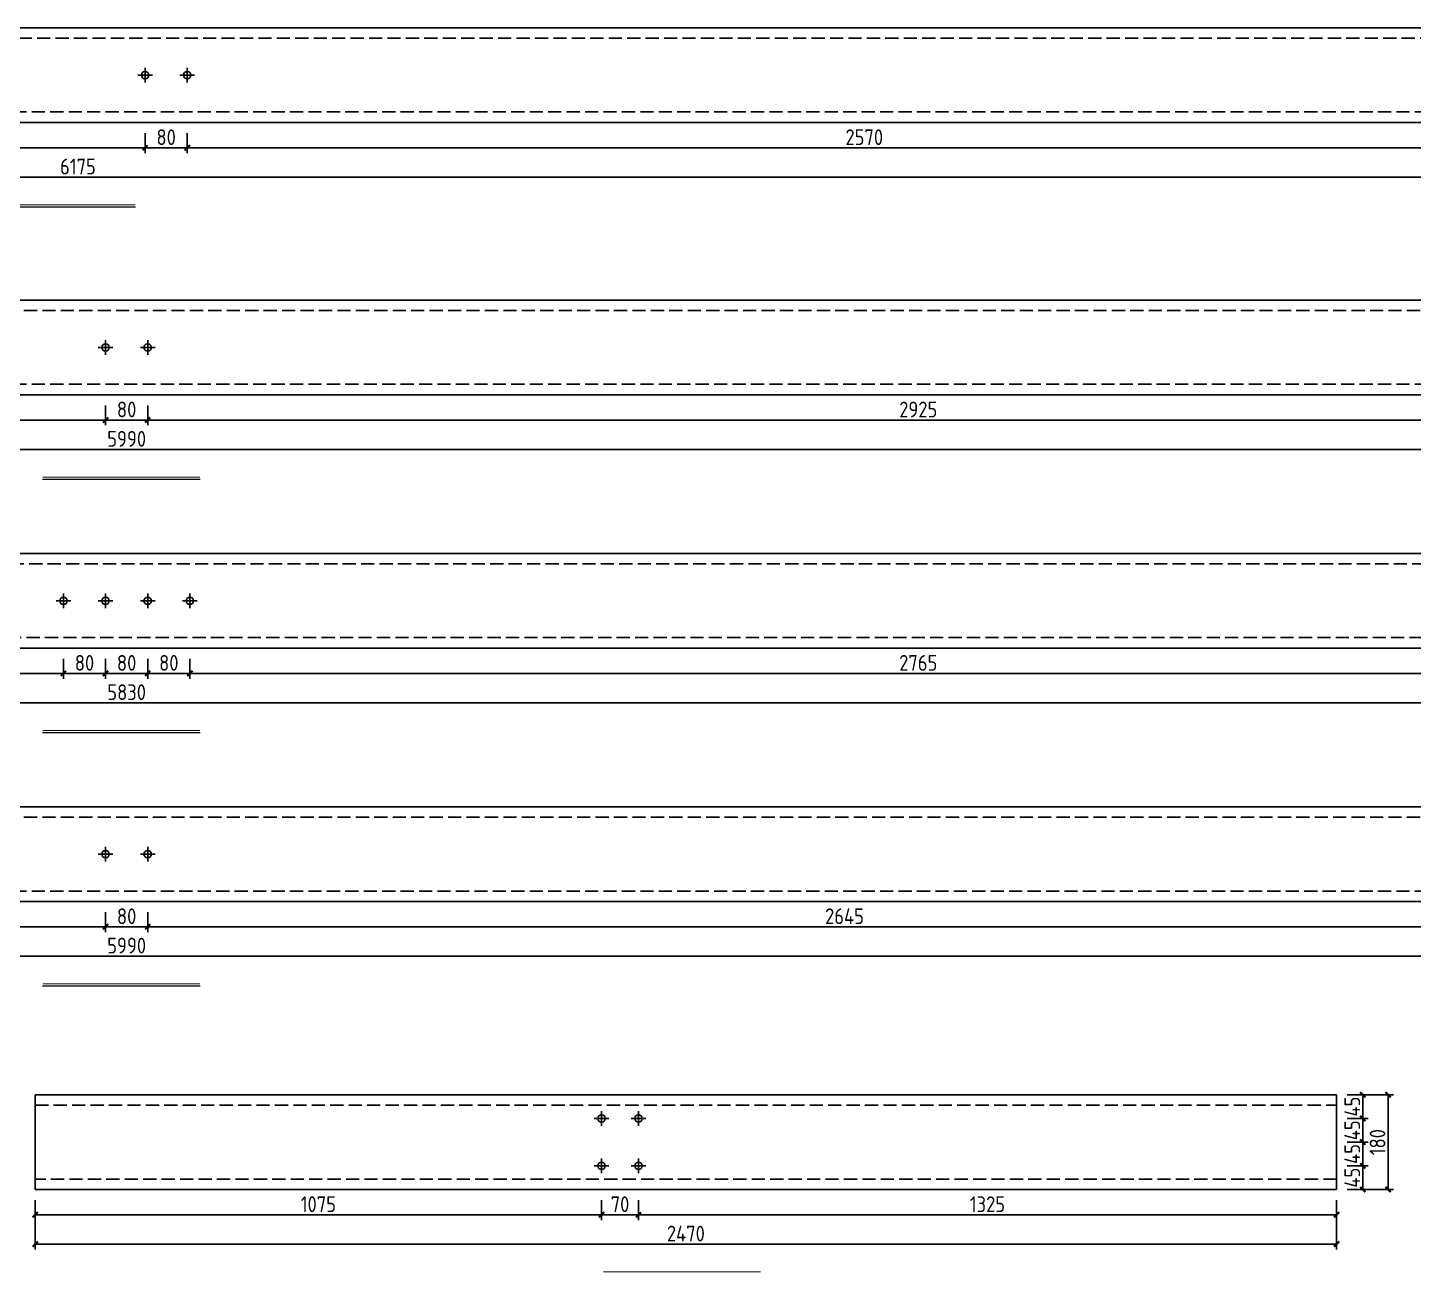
# Model space of a CAD drawing. Extents: x -196983 to 471790, y -783661 to 190401.
# Drawn here: x 254210 to 280509, y -126812 to -103180 of the extents above; entities that cross this region are included whole.
import ezdxf

# ---------------------------------------------------------------- set-up
doc = ezdxf.new("R2010")
doc.units = 0
doc.header["$LTSCALE"] = 1000
doc.header["$MEASUREMENT"] = 0
doc.linetypes.add('DASH', pattern=[0.35, 0.25, -0.1])
doc.layers.add('_TCH_MASK', color=7, linetype='Continuous')
doc.styles.get("Standard").update_dxf_attribs({"font": 'gbenor.shx', "bigfont": 'gbcbig.shx'})
doc.dimstyles.get("Standard").update_dxf_attribs({"dimscale": 100, "dimtxt": 3.5, "dimasz": 1, "dimexe": 2.5, "dimexo": 3, "dimgap": 1.5, "dimtad": 1, "dimdec": 0, "dimzin": 0, "dimdsep": 46, "dimtxsty": 'Standard', "dimblk": 'ARCHTICK', "dimcen": 0.09, "dimadec": 0, "dimazin": 0, "dimtfac": 1, "dimtdec": 0, "dimtix": 1, "dimtmove": 2, "dimatfit": 3, "dimfxl": 1, "dimtolj": 1, "dimtzin": 0, "dimarcsym": 0})

# ---------------------------------------------------------------- blocks, each defined once
blk = doc.blocks.new('_ArchTick')
at = {"color": 0, "linetype": 'ByBlock', "const_width": 0.4}
blk.add_lwpolyline([(-0.5, -0.5), (0.5, 0.5)], dxfattribs=at)
blk = doc.blocks.new('*D1062')
at = {"layer": '_TCH_MASK', "color": 0, "lineweight": -2}
for p, q in [((256438, -105180), (256438, -105559)), ((257238, -105180), (257238, -105559)), ((256438, -105459), (257238, -105459))]:
    blk.add_line(p, q, dxfattribs=at)
at = {"layer": 'Defpoints', "color": 0}
for p in [(256438, -104980), (257238, -104980), (257238, -105459)]:
    blk.add_point(p, dxfattribs=at)
at = {"layer": '_TCH_MASK', "color": 0, "lineweight": -2, "xscale": 100, "yscale": 100, "zscale": 100, "rotation": 180}
blk.add_blockref('_ArchTick', (256438, -105459), dxfattribs=at)
at = {"layer": '_TCH_MASK', "color": 0, "lineweight": -2, "xscale": 100, "yscale": 100, "zscale": 100}
blk.add_blockref('_ArchTick', (257238, -105459), dxfattribs=at)
at = {"layer": '_TCH_MASK', "color": 0, "lineweight": 15, "insert": (256838, -105259), "char_height": 300, "attachment_point": 5}
blk.add_mtext('\\A1;80', dxfattribs=at)
blk = doc.blocks.new('*D1069')
at = {"layer": '_TCH_MASK', "color": 0, "lineweight": -2}
for p, q in [((224288, -105180), (224288, -106116)), ((286038, -105180), (286038, -106116)), ((286038, -106016), (224288, -106016))]:
    blk.add_line(p, q, dxfattribs=at)
at = {"layer": 'Defpoints', "color": 0}
for p in [(224288, -104980), (286038, -104980), (224288, -106016)]:
    blk.add_point(p, dxfattribs=at)
at = {"layer": '_TCH_MASK', "color": 0, "lineweight": -2, "xscale": 100, "yscale": 100, "zscale": 100, "rotation": 180}
blk.add_blockref('_ArchTick', (224288, -106016), dxfattribs=at)
at = {"layer": '_TCH_MASK', "color": 0, "lineweight": -2, "xscale": 100, "yscale": 100, "zscale": 100}
blk.add_blockref('_ArchTick', (286038, -106016), dxfattribs=at)
at = {"layer": '_TCH_MASK', "color": 0, "lineweight": 15, "insert": (255163, -105816), "char_height": 300, "attachment_point": 5}
blk.add_mtext('\\A1;6175', dxfattribs=at)
blk = doc.blocks.new('*D1066')
at = {"layer": '_TCH_MASK', "color": 0, "lineweight": -2}
for p, q in [((230738, -105180), (230738, -105559)), ((256438, -105180), (256438, -105559)), ((230738, -105459), (256438, -105459))]:
    blk.add_line(p, q, dxfattribs=at)
at = {"layer": 'Defpoints', "color": 0}
for p in [(230738, -104980), (256438, -104980), (256438, -105459)]:
    blk.add_point(p, dxfattribs=at)
at = {"layer": '_TCH_MASK', "color": 0, "lineweight": -2, "xscale": 100, "yscale": 100, "zscale": 100, "rotation": 180}
blk.add_blockref('_ArchTick', (230738, -105459), dxfattribs=at)
at = {"layer": '_TCH_MASK', "color": 0, "lineweight": -2, "xscale": 100, "yscale": 100, "zscale": 100}
blk.add_blockref('_ArchTick', (256438, -105459), dxfattribs=at)
at = {"layer": '_TCH_MASK', "color": 0, "lineweight": 15, "insert": (243588, -105259), "char_height": 300, "attachment_point": 5}
blk.add_mtext('\\A1;2570', dxfattribs=at)
blk = doc.blocks.new('*D1067')
at = {"layer": '_TCH_MASK', "color": 0, "lineweight": -2}
for p, q in [((257238, -105180), (257238, -105559)), ((282938, -105180), (282938, -105559)), ((257238, -105459), (282938, -105459))]:
    blk.add_line(p, q, dxfattribs=at)
at = {"layer": 'Defpoints', "color": 0}
for p in [(257238, -104980), (282938, -104980), (282938, -105459)]:
    blk.add_point(p, dxfattribs=at)
at = {"layer": '_TCH_MASK', "color": 0, "lineweight": -2, "xscale": 100, "yscale": 100, "zscale": 100, "rotation": 180}
blk.add_blockref('_ArchTick', (257238, -105459), dxfattribs=at)
at = {"layer": '_TCH_MASK', "color": 0, "lineweight": -2, "xscale": 100, "yscale": 100, "zscale": 100}
blk.add_blockref('_ArchTick', (282938, -105459), dxfattribs=at)
at = {"layer": '_TCH_MASK', "color": 0, "lineweight": 15, "insert": (270088, -105259), "char_height": 300, "attachment_point": 5}
blk.add_mtext('\\A1;2570', dxfattribs=at)
blk = doc.blocks.new('*D1074')
at = {"layer": '_TCH_MASK', "color": 0, "lineweight": -2}
for p, q in [((226438, -110350), (226438, -110729)), ((255688, -110350), (255688, -110729)), ((226438, -110629), (255688, -110629))]:
    blk.add_line(p, q, dxfattribs=at)
at = {"layer": 'Defpoints', "color": 0}
for p in [(226438, -110150), (255688, -110150), (255688, -110629)]:
    blk.add_point(p, dxfattribs=at)
at = {"layer": '_TCH_MASK', "color": 0, "lineweight": -2, "xscale": 100, "yscale": 100, "zscale": 100, "rotation": 180}
blk.add_blockref('_ArchTick', (226438, -110629), dxfattribs=at)
at = {"layer": '_TCH_MASK', "color": 0, "lineweight": -2, "xscale": 100, "yscale": 100, "zscale": 100}
blk.add_blockref('_ArchTick', (255688, -110629), dxfattribs=at)
at = {"layer": '_TCH_MASK', "color": 0, "lineweight": 15, "insert": (241063, -110429), "char_height": 300, "attachment_point": 5}
blk.add_mtext('\\A1;2925', dxfattribs=at)
blk = doc.blocks.new('*D1075')
at = {"layer": '_TCH_MASK', "color": 0, "lineweight": -2}
for p, q in [((255688, -110350), (255688, -110729)), ((256488, -110350), (256488, -110729)), ((255688, -110629), (256488, -110629))]:
    blk.add_line(p, q, dxfattribs=at)
at = {"layer": 'Defpoints', "color": 0}
for p in [(255688, -110150), (256488, -110150), (256488, -110629)]:
    blk.add_point(p, dxfattribs=at)
at = {"layer": '_TCH_MASK', "color": 0, "lineweight": -2, "xscale": 100, "yscale": 100, "zscale": 100, "rotation": 180}
blk.add_blockref('_ArchTick', (255688, -110629), dxfattribs=at)
at = {"layer": '_TCH_MASK', "color": 0, "lineweight": -2, "xscale": 100, "yscale": 100, "zscale": 100}
blk.add_blockref('_ArchTick', (256488, -110629), dxfattribs=at)
at = {"layer": '_TCH_MASK', "color": 0, "lineweight": 15, "insert": (256088, -110429), "char_height": 300, "attachment_point": 5}
blk.add_mtext('\\A1;80', dxfattribs=at)
blk = doc.blocks.new('*D1076')
at = {"layer": '_TCH_MASK', "color": 0, "lineweight": -2}
for p, q in [((256488, -110350), (256488, -110729)), ((285738, -110350), (285738, -110729)), ((256488, -110629), (285738, -110629))]:
    blk.add_line(p, q, dxfattribs=at)
at = {"layer": 'Defpoints', "color": 0}
for p in [(256488, -110150), (285738, -110150), (285738, -110629)]:
    blk.add_point(p, dxfattribs=at)
at = {"layer": '_TCH_MASK', "color": 0, "lineweight": -2, "xscale": 100, "yscale": 100, "zscale": 100, "rotation": 180}
blk.add_blockref('_ArchTick', (256488, -110629), dxfattribs=at)
at = {"layer": '_TCH_MASK', "color": 0, "lineweight": -2, "xscale": 100, "yscale": 100, "zscale": 100}
blk.add_blockref('_ArchTick', (285738, -110629), dxfattribs=at)
at = {"layer": '_TCH_MASK', "color": 0, "lineweight": 15, "insert": (271113, -110429), "char_height": 300, "attachment_point": 5}
blk.add_mtext('\\A1;2925', dxfattribs=at)
blk = doc.blocks.new('*D1080')
at = {"layer": '_TCH_MASK', "color": 0, "lineweight": -2}
for p, q in [((226138, -110350), (226138, -111286)), ((286038, -110350), (286038, -111286)), ((286038, -111186), (226138, -111186))]:
    blk.add_line(p, q, dxfattribs=at)
at = {"layer": 'Defpoints', "color": 0}
for p in [(226138, -110150), (286038, -110150), (226138, -111186)]:
    blk.add_point(p, dxfattribs=at)
at = {"layer": '_TCH_MASK', "color": 0, "lineweight": -2, "xscale": 100, "yscale": 100, "zscale": 100, "rotation": 180}
blk.add_blockref('_ArchTick', (226138, -111186), dxfattribs=at)
at = {"layer": '_TCH_MASK', "color": 0, "lineweight": -2, "xscale": 100, "yscale": 100, "zscale": 100}
blk.add_blockref('_ArchTick', (286038, -111186), dxfattribs=at)
at = {"layer": '_TCH_MASK', "color": 0, "lineweight": 15, "insert": (256088, -110986), "char_height": 300, "attachment_point": 5}
blk.add_mtext('\\A1;5990', dxfattribs=at)
blk = doc.blocks.new('*D1085')
at = {"layer": '_TCH_MASK', "color": 0, "lineweight": -2}
for p, q in [((227238, -115161), (227238, -115540)), ((254888, -115161), (254888, -115540)), ((227238, -115440), (254888, -115440))]:
    blk.add_line(p, q, dxfattribs=at)
at = {"layer": 'Defpoints', "color": 0}
for p in [(227238, -114961), (254888, -114961), (254888, -115440)]:
    blk.add_point(p, dxfattribs=at)
at = {"layer": '_TCH_MASK', "color": 0, "lineweight": -2, "xscale": 100, "yscale": 100, "zscale": 100, "rotation": 180}
blk.add_blockref('_ArchTick', (227238, -115440), dxfattribs=at)
at = {"layer": '_TCH_MASK', "color": 0, "lineweight": -2, "xscale": 100, "yscale": 100, "zscale": 100}
blk.add_blockref('_ArchTick', (254888, -115440), dxfattribs=at)
at = {"layer": '_TCH_MASK', "color": 0, "lineweight": 15, "insert": (241063, -115240), "char_height": 300, "attachment_point": 5}
blk.add_mtext('\\A1;2765', dxfattribs=at)
blk = doc.blocks.new('*D1086')
at = {"layer": '_TCH_MASK', "color": 0, "lineweight": -2}
for p, q in [((255688, -115161), (255688, -115540)), ((256488, -115161), (256488, -115540)), ((255688, -115440), (256488, -115440))]:
    blk.add_line(p, q, dxfattribs=at)
at = {"layer": 'Defpoints', "color": 0}
for p in [(255688, -114961), (256488, -114961), (256488, -115440)]:
    blk.add_point(p, dxfattribs=at)
at = {"layer": '_TCH_MASK', "color": 0, "lineweight": -2, "xscale": 100, "yscale": 100, "zscale": 100, "rotation": 180}
blk.add_blockref('_ArchTick', (255688, -115440), dxfattribs=at)
at = {"layer": '_TCH_MASK', "color": 0, "lineweight": -2, "xscale": 100, "yscale": 100, "zscale": 100}
blk.add_blockref('_ArchTick', (256488, -115440), dxfattribs=at)
at = {"layer": '_TCH_MASK', "color": 0, "lineweight": 15, "insert": (256088, -115240), "char_height": 300, "attachment_point": 5}
blk.add_mtext('\\A1;80', dxfattribs=at)
blk = doc.blocks.new('*D1087')
at = {"layer": '_TCH_MASK', "color": 0, "lineweight": -2}
for p, q in [((257288, -115161), (257288, -115540)), ((284938, -115161), (284938, -115540)), ((257288, -115440), (284938, -115440))]:
    blk.add_line(p, q, dxfattribs=at)
at = {"layer": 'Defpoints', "color": 0}
for p in [(257288, -114961), (284938, -114961), (284938, -115440)]:
    blk.add_point(p, dxfattribs=at)
at = {"layer": '_TCH_MASK', "color": 0, "lineweight": -2, "xscale": 100, "yscale": 100, "zscale": 100, "rotation": 180}
blk.add_blockref('_ArchTick', (257288, -115440), dxfattribs=at)
at = {"layer": '_TCH_MASK', "color": 0, "lineweight": -2, "xscale": 100, "yscale": 100, "zscale": 100}
blk.add_blockref('_ArchTick', (284938, -115440), dxfattribs=at)
at = {"layer": '_TCH_MASK', "color": 0, "lineweight": 15, "insert": (271113, -115240), "char_height": 300, "attachment_point": 5}
blk.add_mtext('\\A1;2765', dxfattribs=at)
blk = doc.blocks.new('*D1091')
at = {"layer": '_TCH_MASK', "color": 0, "lineweight": -2}
for p, q in [((226938, -115161), (226938, -116097)), ((285238, -115161), (285238, -116097)), ((285238, -115997), (226938, -115997))]:
    blk.add_line(p, q, dxfattribs=at)
at = {"layer": 'Defpoints', "color": 0}
for p in [(226938, -114961), (285238, -114961), (226938, -115997)]:
    blk.add_point(p, dxfattribs=at)
at = {"layer": '_TCH_MASK', "color": 0, "lineweight": -2, "xscale": 100, "yscale": 100, "zscale": 100, "rotation": 180}
blk.add_blockref('_ArchTick', (226938, -115997), dxfattribs=at)
at = {"layer": '_TCH_MASK', "color": 0, "lineweight": -2, "xscale": 100, "yscale": 100, "zscale": 100}
blk.add_blockref('_ArchTick', (285238, -115997), dxfattribs=at)
at = {"layer": '_TCH_MASK', "color": 0, "lineweight": 15, "insert": (256088, -115797), "char_height": 300, "attachment_point": 5}
blk.add_mtext('\\A1;5830', dxfattribs=at)
blk = doc.blocks.new('*D1096')
at = {"layer": '_TCH_MASK', "color": 0, "lineweight": -2}
for p, q in [((254888, -115161), (254888, -115540)), ((255688, -115161), (255688, -115540)), ((254888, -115440), (255688, -115440))]:
    blk.add_line(p, q, dxfattribs=at)
at = {"layer": 'Defpoints', "color": 0}
for p in [(254888, -114961), (255688, -114961), (255688, -115440)]:
    blk.add_point(p, dxfattribs=at)
at = {"layer": '_TCH_MASK', "color": 0, "lineweight": -2, "xscale": 100, "yscale": 100, "zscale": 100, "rotation": 180}
blk.add_blockref('_ArchTick', (254888, -115440), dxfattribs=at)
at = {"layer": '_TCH_MASK', "color": 0, "lineweight": -2, "xscale": 100, "yscale": 100, "zscale": 100}
blk.add_blockref('_ArchTick', (255688, -115440), dxfattribs=at)
at = {"layer": '_TCH_MASK', "color": 0, "lineweight": 15, "insert": (255288, -115240), "char_height": 300, "attachment_point": 5}
blk.add_mtext('\\A1;80', dxfattribs=at)
blk = doc.blocks.new('*D1097')
at = {"layer": '_TCH_MASK', "color": 0, "lineweight": -2}
for p, q in [((256488, -115161), (256488, -115540)), ((257288, -115161), (257288, -115540)), ((256488, -115440), (257288, -115440))]:
    blk.add_line(p, q, dxfattribs=at)
at = {"layer": 'Defpoints', "color": 0}
for p in [(256488, -114961), (257288, -114961), (257288, -115440)]:
    blk.add_point(p, dxfattribs=at)
at = {"layer": '_TCH_MASK', "color": 0, "lineweight": -2, "xscale": 100, "yscale": 100, "zscale": 100, "rotation": 180}
blk.add_blockref('_ArchTick', (256488, -115440), dxfattribs=at)
at = {"layer": '_TCH_MASK', "color": 0, "lineweight": -2, "xscale": 100, "yscale": 100, "zscale": 100}
blk.add_blockref('_ArchTick', (257288, -115440), dxfattribs=at)
at = {"layer": '_TCH_MASK', "color": 0, "lineweight": 15, "insert": (256888, -115240), "char_height": 300, "attachment_point": 5}
blk.add_mtext('\\A1;80', dxfattribs=at)
blk = doc.blocks.new('*D1099')
at = {"layer": '_TCH_MASK', "color": 0, "lineweight": -2}
for p, q in [((255688, -119972), (255688, -120351)), ((256488, -119972), (256488, -120351)), ((255688, -120251), (256488, -120251))]:
    blk.add_line(p, q, dxfattribs=at)
at = {"layer": 'Defpoints', "color": 0}
for p in [(255688, -119772), (256488, -119772), (256488, -120251)]:
    blk.add_point(p, dxfattribs=at)
at = {"layer": '_TCH_MASK', "color": 0, "lineweight": -2, "xscale": 100, "yscale": 100, "zscale": 100, "rotation": 180}
blk.add_blockref('_ArchTick', (255688, -120251), dxfattribs=at)
at = {"layer": '_TCH_MASK', "color": 0, "lineweight": -2, "xscale": 100, "yscale": 100, "zscale": 100}
blk.add_blockref('_ArchTick', (256488, -120251), dxfattribs=at)
at = {"layer": '_TCH_MASK', "color": 0, "lineweight": 15, "insert": (256088, -120051), "char_height": 300, "attachment_point": 5}
blk.add_mtext('\\A1;80', dxfattribs=at)
blk = doc.blocks.new('*D1106')
at = {"layer": '_TCH_MASK', "color": 0, "lineweight": -2}
for p, q in [((226138, -119972), (226138, -120908)), ((286038, -119972), (286038, -120908)), ((286038, -120808), (226138, -120808))]:
    blk.add_line(p, q, dxfattribs=at)
at = {"layer": 'Defpoints', "color": 0}
for p in [(226138, -119772), (286038, -119772), (226138, -120808)]:
    blk.add_point(p, dxfattribs=at)
at = {"layer": '_TCH_MASK', "color": 0, "lineweight": -2, "xscale": 100, "yscale": 100, "zscale": 100, "rotation": 180}
blk.add_blockref('_ArchTick', (226138, -120808), dxfattribs=at)
at = {"layer": '_TCH_MASK', "color": 0, "lineweight": -2, "xscale": 100, "yscale": 100, "zscale": 100}
blk.add_blockref('_ArchTick', (286038, -120808), dxfattribs=at)
at = {"layer": '_TCH_MASK', "color": 0, "lineweight": 15, "insert": (256088, -120608), "char_height": 300, "attachment_point": 5}
blk.add_mtext('\\A1;5990', dxfattribs=at)
blk = doc.blocks.new('*D1103')
at = {"layer": '_TCH_MASK', "color": 0, "lineweight": -2}
for p, q in [((229238, -119972), (229238, -120351)), ((255688, -119972), (255688, -120351)), ((229238, -120251), (255688, -120251))]:
    blk.add_line(p, q, dxfattribs=at)
at = {"layer": 'Defpoints', "color": 0}
for p in [(229238, -119772), (255688, -119772), (255688, -120251)]:
    blk.add_point(p, dxfattribs=at)
at = {"layer": '_TCH_MASK', "color": 0, "lineweight": -2, "xscale": 100, "yscale": 100, "zscale": 100, "rotation": 180}
blk.add_blockref('_ArchTick', (229238, -120251), dxfattribs=at)
at = {"layer": '_TCH_MASK', "color": 0, "lineweight": -2, "xscale": 100, "yscale": 100, "zscale": 100}
blk.add_blockref('_ArchTick', (255688, -120251), dxfattribs=at)
at = {"layer": '_TCH_MASK', "color": 0, "lineweight": 15, "insert": (242463, -120051), "char_height": 300, "attachment_point": 5}
blk.add_mtext('\\A1;2645', dxfattribs=at)
blk = doc.blocks.new('*D1104')
at = {"layer": '_TCH_MASK', "color": 0, "lineweight": -2}
for p, q in [((256488, -119972), (256488, -120351)), ((282938, -119972), (282938, -120351)), ((256488, -120251), (282938, -120251))]:
    blk.add_line(p, q, dxfattribs=at)
at = {"layer": 'Defpoints', "color": 0}
for p in [(256488, -119772), (282938, -119772), (282938, -120251)]:
    blk.add_point(p, dxfattribs=at)
at = {"layer": '_TCH_MASK', "color": 0, "lineweight": -2, "xscale": 100, "yscale": 100, "zscale": 100, "rotation": 180}
blk.add_blockref('_ArchTick', (256488, -120251), dxfattribs=at)
at = {"layer": '_TCH_MASK', "color": 0, "lineweight": -2, "xscale": 100, "yscale": 100, "zscale": 100}
blk.add_blockref('_ArchTick', (282938, -120251), dxfattribs=at)
at = {"layer": '_TCH_MASK', "color": 0, "lineweight": 15, "insert": (269713, -120051), "char_height": 300, "attachment_point": 5}
blk.add_mtext('\\A1;2645', dxfattribs=at)
blk = doc.blocks.new('*D1155')
at = {"layer": '_TCH_MASK', "color": 0, "lineweight": -2}
for p, q in [((254352, -125440), (254352, -125819)), ((265102, -125440), (265102, -125819)), ((254352, -125719), (265102, -125719))]:
    blk.add_line(p, q, dxfattribs=at)
at = {"layer": 'Defpoints', "color": 0}
for p in [(254352, -125240), (265102, -125240), (265102, -125719)]:
    blk.add_point(p, dxfattribs=at)
at = {"layer": '_TCH_MASK', "color": 0, "lineweight": -2, "xscale": 100, "yscale": 100, "zscale": 100, "rotation": 180}
blk.add_blockref('_ArchTick', (254352, -125719), dxfattribs=at)
at = {"layer": '_TCH_MASK', "color": 0, "lineweight": -2, "xscale": 100, "yscale": 100, "zscale": 100}
blk.add_blockref('_ArchTick', (265102, -125719), dxfattribs=at)
at = {"layer": '_TCH_MASK', "color": 0, "lineweight": 15, "insert": (259727, -125519), "char_height": 300, "attachment_point": 5}
blk.add_mtext('\\A1;1075', dxfattribs=at)
blk = doc.blocks.new('*D1152')
at = {"layer": '_TCH_MASK', "color": 0, "lineweight": -2}
for p, q in [((265102, -125440), (265102, -125819)), ((265802, -125440), (265802, -125819)), ((265102, -125719), (265802, -125719))]:
    blk.add_line(p, q, dxfattribs=at)
at = {"layer": 'Defpoints', "color": 0}
for p in [(265102, -125240), (265802, -125240), (265802, -125719)]:
    blk.add_point(p, dxfattribs=at)
at = {"layer": '_TCH_MASK', "color": 0, "lineweight": -2, "xscale": 100, "yscale": 100, "zscale": 100, "rotation": 180}
blk.add_blockref('_ArchTick', (265102, -125719), dxfattribs=at)
at = {"layer": '_TCH_MASK', "color": 0, "lineweight": -2, "xscale": 100, "yscale": 100, "zscale": 100}
blk.add_blockref('_ArchTick', (265802, -125719), dxfattribs=at)
at = {"layer": '_TCH_MASK', "color": 0, "lineweight": 15, "insert": (265452, -125519), "char_height": 300, "attachment_point": 5}
blk.add_mtext('\\A1;70', dxfattribs=at)
blk = doc.blocks.new('*D1156')
at = {"layer": '_TCH_MASK', "color": 0, "lineweight": -2}
for p, q in [((254352, -125440), (254352, -126376)), ((279052, -125440), (279052, -126376)), ((279052, -126276), (254352, -126276))]:
    blk.add_line(p, q, dxfattribs=at)
at = {"layer": 'Defpoints', "color": 0}
for p in [(254352, -125240), (279052, -125240), (254352, -126276)]:
    blk.add_point(p, dxfattribs=at)
at = {"layer": '_TCH_MASK', "color": 0, "lineweight": -2, "xscale": 100, "yscale": 100, "zscale": 100, "rotation": 180}
blk.add_blockref('_ArchTick', (254352, -126276), dxfattribs=at)
at = {"layer": '_TCH_MASK', "color": 0, "lineweight": -2, "xscale": 100, "yscale": 100, "zscale": 100}
blk.add_blockref('_ArchTick', (279052, -126276), dxfattribs=at)
at = {"layer": '_TCH_MASK', "color": 0, "lineweight": 15, "insert": (266702, -126076), "char_height": 300, "attachment_point": 5}
blk.add_mtext('\\A1;2470', dxfattribs=at)
blk = doc.blocks.new('*D1153')
at = {"layer": '_TCH_MASK', "color": 0, "lineweight": -2}
for p, q in [((279252, -124790), (279650, -124790)), ((279550, -125240), (279550, -124790)), ((279252, -125240), (279650, -125240))]:
    blk.add_line(p, q, dxfattribs=at)
at = {"layer": 'Defpoints', "color": 0}
for p in [(279052, -124790), (279550, -124790), (279052, -125240)]:
    blk.add_point(p, dxfattribs=at)
at = {"layer": '_TCH_MASK', "color": 0, "lineweight": -2, "xscale": 100, "yscale": 100, "zscale": 100}
for p, rotation in [((279550, -124790), 90), ((279550, -125240), 270)]:
    blk.add_blockref('_ArchTick', p, dxfattribs=dict(at, rotation=rotation))
at = {"layer": '_TCH_MASK', "color": 0, "lineweight": 15, "insert": (279350, -125015), "char_height": 300, "attachment_point": 5, "rotation": 90}
blk.add_mtext('\\A1;45', dxfattribs=at)
blk = doc.blocks.new('*D1157')
at = {"layer": '_TCH_MASK', "color": 0, "lineweight": -2}
for p, q in [((279252, -124340), (279650, -124340)), ((279550, -124790), (279550, -124340)), ((279252, -124790), (279650, -124790))]:
    blk.add_line(p, q, dxfattribs=at)
at = {"layer": 'Defpoints', "color": 0}
for p in [(279052, -124340), (279550, -124340), (279052, -124790)]:
    blk.add_point(p, dxfattribs=at)
at = {"layer": '_TCH_MASK', "color": 0, "lineweight": -2, "xscale": 100, "yscale": 100, "zscale": 100}
for p, rotation in [((279550, -124340), 90), ((279550, -124790), 270)]:
    blk.add_blockref('_ArchTick', p, dxfattribs=dict(at, rotation=rotation))
at = {"layer": '_TCH_MASK', "color": 0, "lineweight": 15, "insert": (279350, -124565), "char_height": 300, "attachment_point": 5, "rotation": 90}
blk.add_mtext('\\A1;45', dxfattribs=at)
blk = doc.blocks.new('*D1158')
at = {"layer": '_TCH_MASK', "color": 0, "lineweight": -2}
for p, q in [((279252, -123890), (279650, -123890)), ((279550, -124340), (279550, -123890)), ((279252, -124340), (279650, -124340))]:
    blk.add_line(p, q, dxfattribs=at)
at = {"layer": 'Defpoints', "color": 0}
for p in [(279052, -123890), (279550, -123890), (279052, -124340)]:
    blk.add_point(p, dxfattribs=at)
at = {"layer": '_TCH_MASK', "color": 0, "lineweight": -2, "xscale": 100, "yscale": 100, "zscale": 100}
for p, rotation in [((279550, -123890), 90), ((279550, -124340), 270)]:
    blk.add_blockref('_ArchTick', p, dxfattribs=dict(at, rotation=rotation))
at = {"layer": '_TCH_MASK', "color": 0, "lineweight": 15, "insert": (279350, -124115), "char_height": 300, "attachment_point": 5, "rotation": 90}
blk.add_mtext('\\A1;45', dxfattribs=at)
blk = doc.blocks.new('*D1159')
at = {"layer": '_TCH_MASK', "color": 0, "lineweight": -2}
for p, q in [((279252, -123440), (279650, -123440)), ((279550, -123890), (279550, -123440)), ((279252, -123890), (279650, -123890))]:
    blk.add_line(p, q, dxfattribs=at)
at = {"layer": 'Defpoints', "color": 0}
for p in [(279052, -123440), (279550, -123440), (279052, -123890)]:
    blk.add_point(p, dxfattribs=at)
at = {"layer": '_TCH_MASK', "color": 0, "lineweight": -2, "xscale": 100, "yscale": 100, "zscale": 100}
for p, rotation in [((279550, -123440), 90), ((279550, -123890), 270)]:
    blk.add_blockref('_ArchTick', p, dxfattribs=dict(at, rotation=rotation))
at = {"layer": '_TCH_MASK', "color": 0, "lineweight": 15, "insert": (279350, -123665), "char_height": 300, "attachment_point": 5, "rotation": 90}
blk.add_mtext('\\A1;45', dxfattribs=at)
blk = doc.blocks.new('*D1160')
at = {"layer": '_TCH_MASK', "color": 0, "lineweight": -2}
for p, q in [((279252, -123440), (280130, -123440)), ((280030, -123440), (280030, -125240)), ((279252, -125240), (280130, -125240))]:
    blk.add_line(p, q, dxfattribs=at)
at = {"layer": 'Defpoints', "color": 0}
for p in [(279052, -123440), (279052, -125240), (280030, -125240)]:
    blk.add_point(p, dxfattribs=at)
at = {"layer": '_TCH_MASK', "color": 0, "lineweight": -2, "xscale": 100, "yscale": 100, "zscale": 100}
for p, rotation in [((280030, -123440), 90), ((280030, -125240), 270)]:
    blk.add_blockref('_ArchTick', p, dxfattribs=dict(at, rotation=rotation))
at = {"layer": '_TCH_MASK', "color": 0, "lineweight": 15, "insert": (279830, -124340), "char_height": 300, "attachment_point": 5, "rotation": 90}
blk.add_mtext('\\A1;180', dxfattribs=at)
blk = doc.blocks.new('*D1154')
at = {"layer": '_TCH_MASK', "color": 0, "lineweight": -2}
for p, q in [((265802, -125440), (265802, -125819)), ((279052, -125440), (279052, -125819)), ((265802, -125719), (279052, -125719))]:
    blk.add_line(p, q, dxfattribs=at)
at = {"layer": 'Defpoints', "color": 0}
for p in [(265802, -125240), (279052, -125240), (279052, -125719)]:
    blk.add_point(p, dxfattribs=at)
at = {"layer": '_TCH_MASK', "color": 0, "lineweight": -2, "xscale": 100, "yscale": 100, "zscale": 100, "rotation": 180}
blk.add_blockref('_ArchTick', (265802, -125719), dxfattribs=at)
at = {"layer": '_TCH_MASK', "color": 0, "lineweight": -2, "xscale": 100, "yscale": 100, "zscale": 100}
blk.add_blockref('_ArchTick', (279052, -125719), dxfattribs=at)
at = {"layer": '_TCH_MASK', "color": 0, "lineweight": 15, "insert": (272427, -125519), "char_height": 300, "attachment_point": 5}
blk.add_mtext('\\A1;1325', dxfattribs=at)

msp = doc.modelspace()

# ---------------------------------------------------------------- linework, layer by layer
at = {"color": 3}
for p, q in [((224287.8, -103179.6), (286037.8, -103179.6)), ((286037.8, -104979.6), (224287.8, -104979.6)), ((226137.8, -108350.4), (286037.8, -108350.4)), ((286037.8, -110150.4), (226137.8, -110150.4)), ((226937.8, -113161.2), (285237.8, -113161.2)), ((285237.8, -114961.2), (226937.8, -114961.2)), ((226137.8, -117972), (286037.8, -117972)), ((286037.8, -119772), (226137.8, -119772)), ((254352, -123440.1), (279052, -123440.1)), ((254352, -125240.1), (254352, -123440.1)), ((279052, -123440.1), (279052, -125240.1)), ((279052, -125240.1), (254352, -125240.1))]:
    msp.add_line(p, q, dxfattribs=at)
at = {"color": 3, "linetype": 'DASH'}
for p, q in [((224287.8, -103379.6), (286037.8, -103379.6)), ((286037.8, -104779.6), (224287.8, -104779.6)), ((226137.8, -108550.4), (286037.8, -108550.4)), ((286037.8, -109950.4), (226137.8, -109950.4)), ((226937.8, -113361.2), (285237.8, -113361.2)), ((285237.8, -114761.2), (226937.8, -114761.2)), ((226137.8, -118172), (286037.8, -118172)), ((286037.8, -119572), (226137.8, -119572)), ((254352, -123640.1), (279052, -123640.1)), ((279052, -125040.1), (254352, -125040.1))]:
    msp.add_line(p, q, dxfattribs=at)
at = {"color": 1}
for p, q in [((256297.8, -104079.6), (256577.8, -104079.6)), ((256437.8, -103939.6), (256437.8, -104219.6)), ((257097.8, -104079.6), (257377.8, -104079.6)), ((257237.8, -103939.6), (257237.8, -104219.6)), ((255687.8, -109110.4), (255687.8, -109390.4)), ((256487.8, -109110.4), (256487.8, -109390.4)), ((255547.8, -109250.4), (255827.8, -109250.4)), ((256347.8, -109250.4), (256627.8, -109250.4)), ((254747.8, -114061.2), (255027.8, -114061.2)), ((254887.8, -113921.2), (254887.8, -114201.2)), ((255547.8, -114061.2), (255827.8, -114061.2)), ((255687.8, -113921.2), (255687.8, -114201.2)), ((256347.8, -114061.2), (256627.8, -114061.2)), ((256487.8, -113921.2), (256487.8, -114201.2)), ((257147.8, -114061.2), (257427.8, -114061.2)), ((257287.8, -113921.2), (257287.8, -114201.2)), ((255687.8, -118732), (255687.8, -119012)), ((256487.8, -118732), (256487.8, -119012)), ((255547.8, -118872), (255827.8, -118872)), ((256347.8, -118872), (256627.8, -118872)), ((265102, -123750.1), (265102, -124030.1)), ((265802, -123750.1), (265802, -124030.1)), ((264962, -123890.1), (265242, -123890.1)), ((265662, -123890.1), (265942, -123890.1)), ((265102, -124650.1), (265102, -124930.1)), ((265802, -124650.1), (265802, -124930.1)), ((264962, -124790.1), (265242, -124790.1)), ((265662, -124790.1), (265942, -124790.1))]:
    msp.add_line(p, q, dxfattribs=at)
for centre in [(256437.8, -104079.6), (257237.8, -104079.6), (255687.8, -109250.4), (256487.8, -109250.4), (254887.8, -114061.2), (255687.8, -114061.2), (256487.8, -114061.2), (257287.8, -114061.2), (255687.8, -118872), (256487.8, -118872), (265102, -123890.1), (265802, -123890.1), (265102, -124790.1), (265802, -124790.1)]:
    msp.add_circle(centre, 70, dxfattribs=at)
at = {"layer": '_TCH_MASK', "lineweight": 15}
for p, q in [((256252.9, -106586.5), (253265.6, -106586.5)), ((257480.3, -111757.3), (254493.1, -111757.3)), ((257480.3, -116568.1), (254493.1, -116568.1)), ((257480.3, -121378.9), (254493.1, -121378.9))]:
    msp.add_line(p, q, dxfattribs=at)
at = {"layer": '_TCH_MASK', "lineweight": 15, "const_width": 20}
for points in [[(253265.6, -106541.1), (256252.9, -106541.1)], [(254493.1, -111711.9), (257480.3, -111711.9)], [(254493.1, -116522.7), (257480.3, -116522.7)], [(254493.1, -121333.6), (257480.3, -121333.6)], [(265136.8, -126801.6), (268124, -126801.6)]]:
    msp.add_lwpolyline(points, dxfattribs=at)

# ---------------------------------------------------------------- dimensions: what is measured, and where the dimension line sits
at = {"layer": '_TCH_MASK', "lineweight": 15}
for base, p1, p2, picture, middle in [((224287.8, -106015.7), (286037.8, -104979.6), (224287.8, -104979.6), '*D1069', (255162.8, -105815.7)), ((256437.8, -105458.5), (230737.8, -104979.6), (256437.8, -104979.6), '*D1066', (243587.8, -105258.5)), ((257237.8, -105458.5), (256437.8, -104979.6), (257237.8, -104979.6), '*D1062', (256837.8, -105258.5)), ((282937.8, -105458.5), (257237.8, -104979.6), (282937.8, -104979.6), '*D1067', (270087.8, -105258.5)), ((226137.8, -111186.5), (286037.8, -110150.4), (226137.8, -110150.4), '*D1080', (256087.8, -110986.5)), ((255687.8, -110629.3), (226437.8, -110150.4), (255687.8, -110150.4), '*D1074', (241062.8, -110429.3)), ((256487.8, -110629.3), (255687.8, -110150.4), (256487.8, -110150.4), '*D1075', (256087.8, -110429.3)), ((285737.8, -110629.3), (256487.8, -110150.4), (285737.8, -110150.4), '*D1076', (271112.8, -110429.3)), ((226937.8, -115997.3), (285237.8, -114961.2), (226937.8, -114961.2), '*D1091', (256087.8, -115797.3)), ((254887.8, -115440.1), (227237.8, -114961.2), (254887.8, -114961.2), '*D1085', (241062.8, -115240.1)), ((255687.8, -115440.1), (254887.8, -114961.2), (255687.8, -114961.2), '*D1096', (255287.8, -115240.1)), ((256487.8, -115440.1), (255687.8, -114961.2), (256487.8, -114961.2), '*D1086', (256087.8, -115240.1)), ((257287.8, -115440.1), (256487.8, -114961.2), (257287.8, -114961.2), '*D1097', (256887.8, -115240.1)), ((284937.8, -115440.1), (257287.8, -114961.2), (284937.8, -114961.2), '*D1087', (271112.8, -115240.1)), ((226137.8, -120808.1), (286037.8, -119772), (226137.8, -119772), '*D1106', (256087.8, -120608.1)), ((255687.8, -120250.9), (229237.8, -119772), (255687.8, -119772), '*D1103', (242462.8, -120050.9)), ((256487.8, -120250.9), (255687.8, -119772), (256487.8, -119772), '*D1099', (256087.8, -120050.9)), ((282937.8, -120250.9), (256487.8, -119772), (282937.8, -119772), '*D1104', (269712.8, -120050.9)), ((265102, -125719), (254352, -125240.1), (265102, -125240.1), '*D1155', (259727, -125519)), ((254352, -126276.2), (279052, -125240.1), (254352, -125240.1), '*D1156', (266702, -126076.2)), ((265802, -125719), (265102, -125240.1), (265802, -125240.1), '*D1152', (265452, -125519)), ((279052, -125719), (265802, -125240.1), (279052, -125240.1), '*D1154', (272427, -125519))]:
    dim = msp.add_linear_dim(base=base, p1=p1, p2=p2, dimstyle='Standard', override={"dimtxt": 3, "dimexe": 1, "dimexo": 2, "dimgap": 0.5, "dimlfac": 0.1}, dxfattribs=at)
    dim.commit()
    dim.dimension.update_dxf_attribs({"geometry": picture, "text_midpoint": middle})
for base, p1, p2, picture, middle in [((279550.5, -123440.1), (279052, -123890.1), (279052, -123440.1), '*D1159', (279350.5, -123665.1)), ((280029.6, -125240.1), (279052, -123440.1), (279052, -125240.1), '*D1160', (279829.6, -124340.1)), ((279550.5, -123890.1), (279052, -124340.1), (279052, -123890.1), '*D1158', (279350.5, -124115.1)), ((279550.5, -124340.1), (279052, -124790.1), (279052, -124340.1), '*D1157', (279350.5, -124565.1)), ((279550.5, -124790.1), (279052, -125240.1), (279052, -124790.1), '*D1153', (279350.5, -125015.1))]:
    dim = msp.add_linear_dim(base=base, p1=p1, p2=p2, angle=90, dimstyle='Standard', override={"dimtxt": 3, "dimexe": 1, "dimexo": 2, "dimgap": 0.5, "dimlfac": 0.1}, dxfattribs=at)
    dim.commit()
    dim.dimension.update_dxf_attribs({"geometry": picture, "text_midpoint": middle})

doc.saveas('drawing.dxf')
